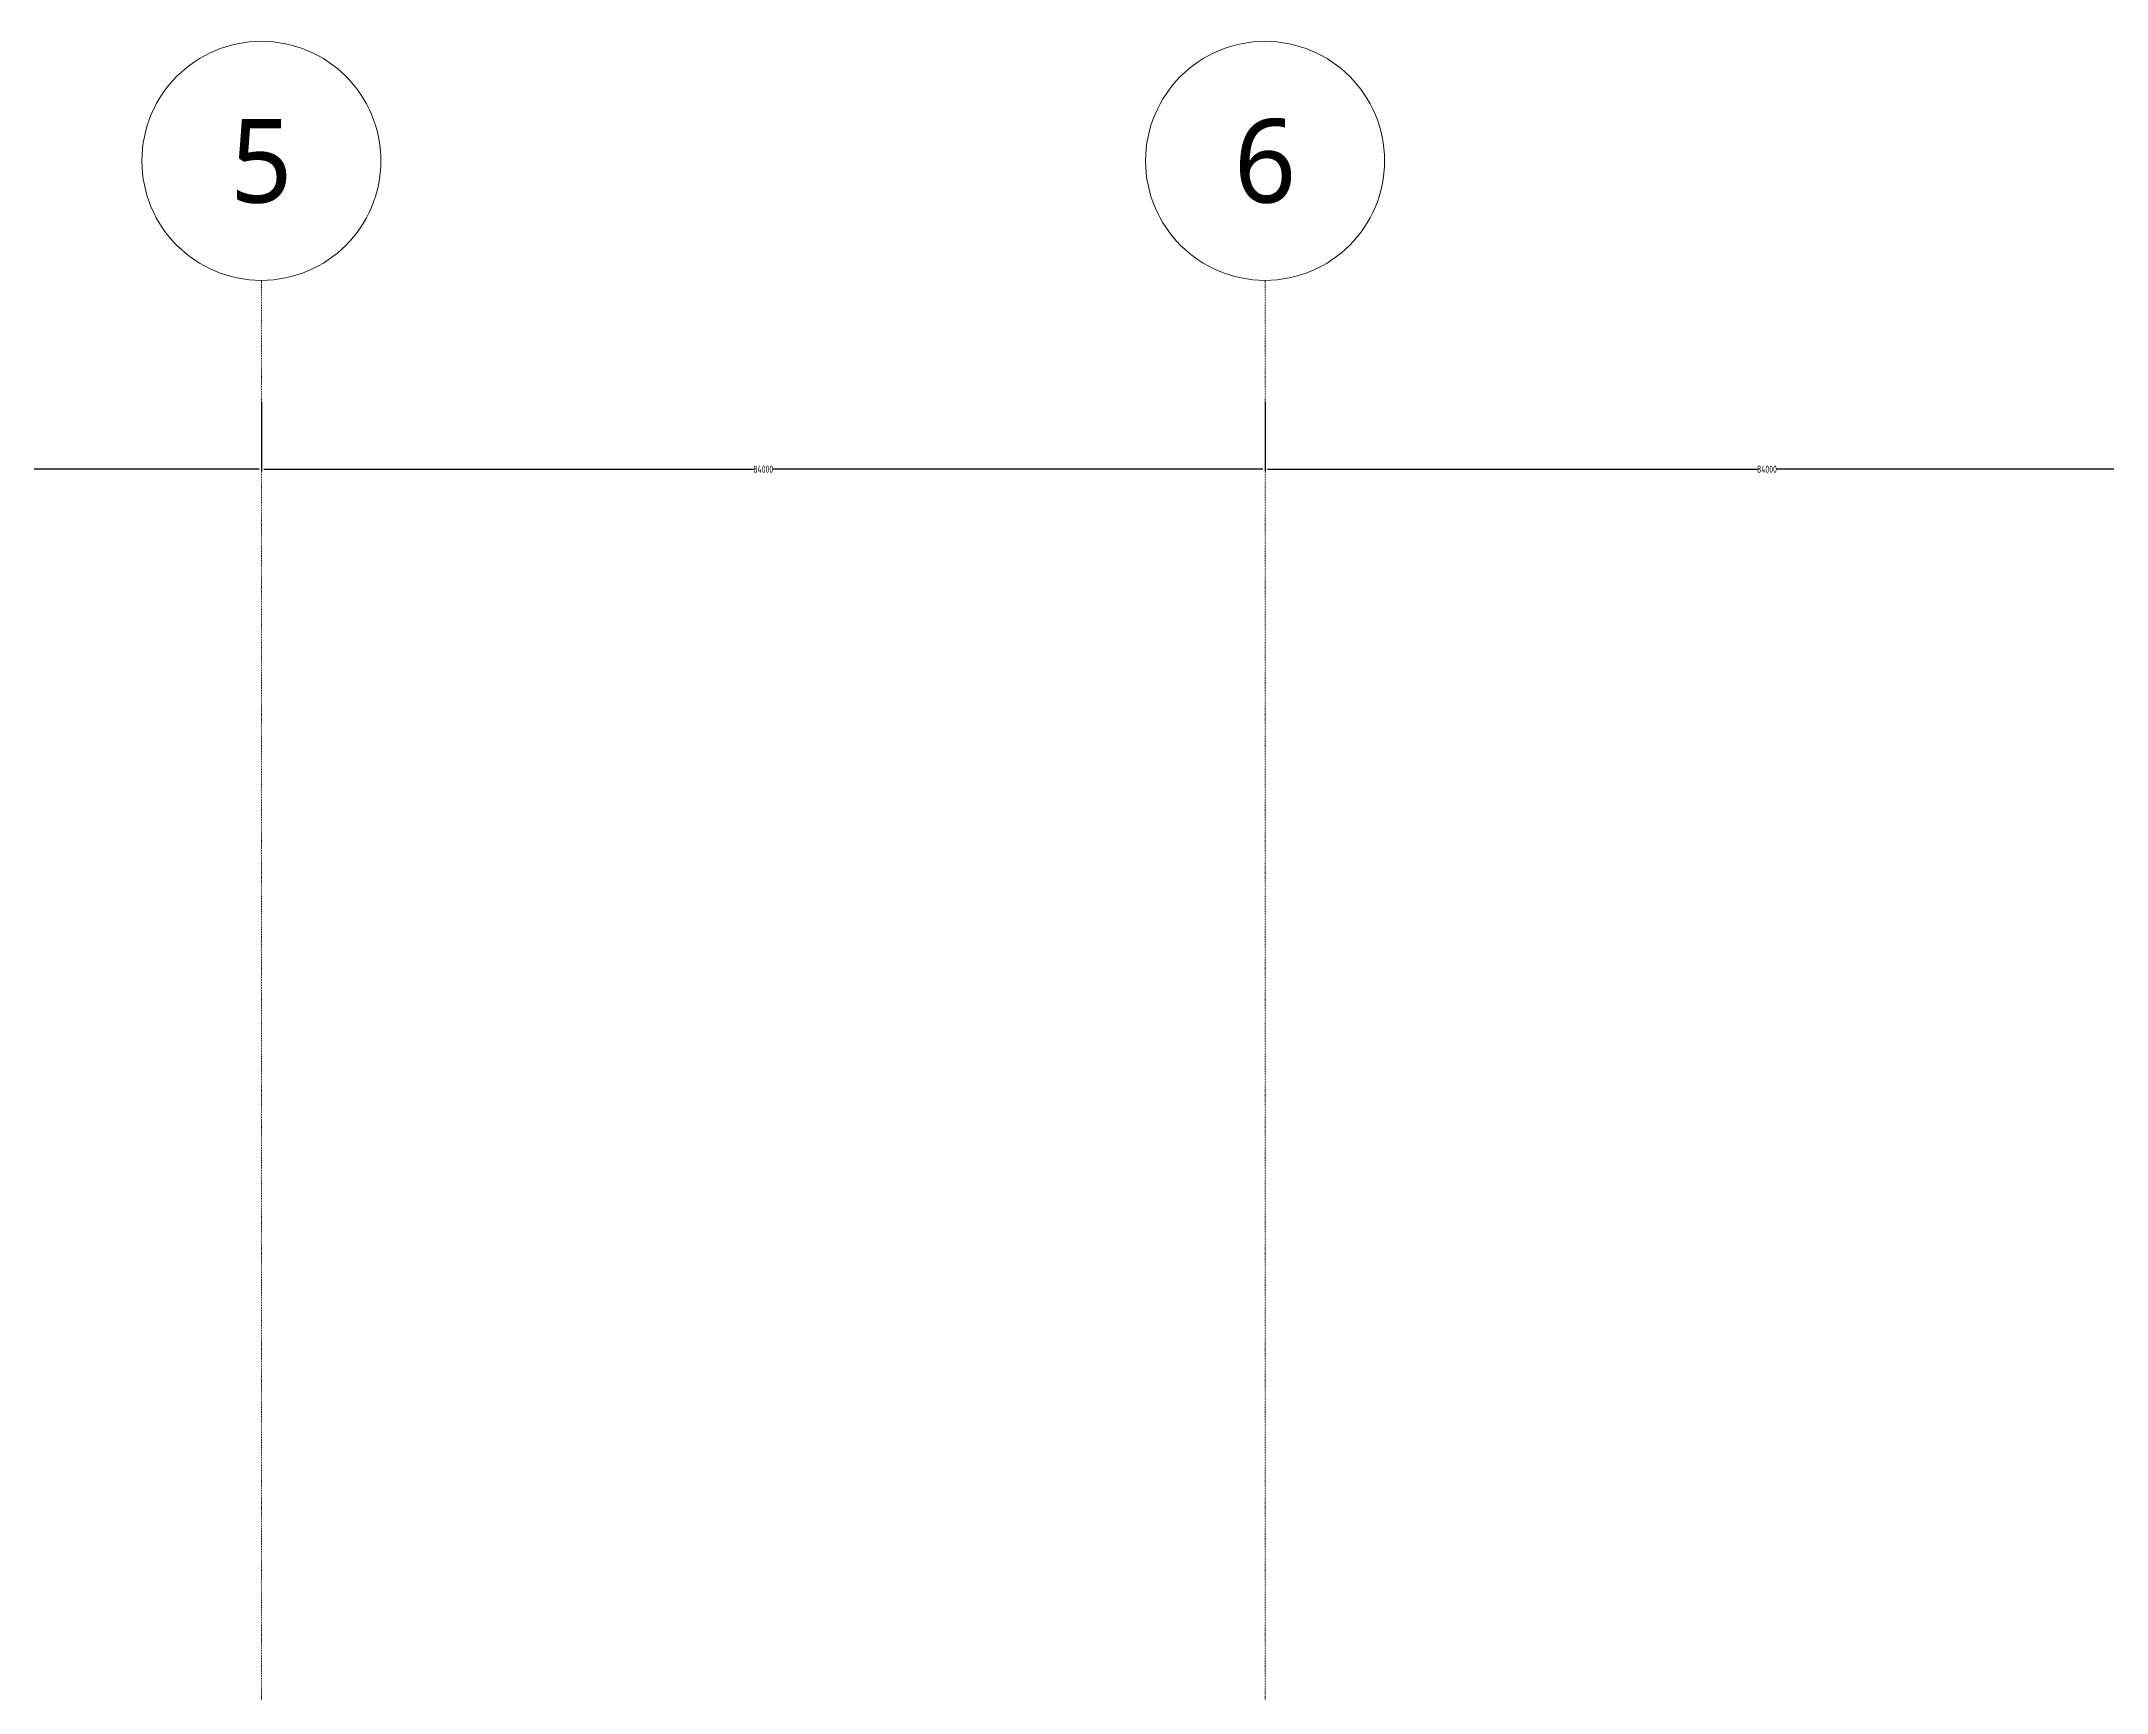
# Model space of a CAD drawing. Extents: x -212173 to 328152, y -560063 to 252500.
# Drawn here: x 29934 to 47219, y 117928 to 131745 of the extents above; entities that cross this region are included whole.
import ezdxf
from ezdxf.enums import TextEntityAlignment as Align

# ---------------------------------------------------------------- set-up
doc = ezdxf.new("R2010")
doc.units = 0
doc.header["$LTSCALE"] = 15
doc.linetypes.add('H12PL1$0$JJP_三點線', pattern=[0.9, 0.3, -0.15, 0, -0.15, 0, -0.15, 0, -0.15])
doc.layers.add('H12PL1$0$A-DIM', color=252, linetype='Continuous')
doc.layers.add('H12PL1$0$S-GRID', color=252, linetype='Continuous')
doc.styles.add('H12PL1$0$dim-txt', font='isocp.shx', dxfattribs={"width": 0.7, "bigfont": 'chineset.shx'})
doc.styles.add('H12PL1$0$Standard', font='', dxfattribs={"width": 0.8})
doc.styles.get('H12PL1$0$Standard').set_extended_font_data('Microsoft JhengHei')
doc.dimstyles.new('H12PL1$0$ARCH-dim-200MM', dxfattribs={"dimscale": 200, "dimtxt": 0.3, "dimasz": 0.1, "dimexe": 0.1, "dimexo": 0.1, "dimgap": 0.05, "dimtad": 1, "dimdec": 0, "dimlfac": 10, "dimrnd": 0.5, "dimdsep": 46, "dimtxsty": 'H12PL1$0$dim-txt', "dimblk": 'H12PL1$0$_Dot', "dimcen": 2, "dimclrd": 256, "dimclre": 256, "dimclrt": 256, "dimadec": 0, "dimazin": 0, "dimtfac": 1, "dimtix": 1, "dimtmove": 2, "dimatfit": 3, "dimldrblk": 'H12PL1$0$_OBLIQUE', "dimfxl": 1, "dimtvp": 1, "dimtolj": 1, "dimarcsym": 0})

# ---------------------------------------------------------------- blocks, each defined once
blk = doc.blocks.new('*D210')
at = {"layer": 'H12PL1$0$A-DIM', "linetype": 'Continuous', "lineweight": -2, "transparency": 16777216}
for p, q in [((26400, 128230), (26400, 127650)), ((34800, 128230), (34800, 127650)), ((26420, 127670), (30521, 127670)), ((34780, 127670), (30679, 127670))]:
    blk.add_line(p, q, dxfattribs=at)
at = {"layer": 'H12PL1$0$A-DIM', "linetype": 'Continuous', "lineweight": 0, "transparency": 16777216, "insert": (30600, 127670), "char_height": 60, "attachment_point": 5, "style": 'H12PL1$0$dim-txt'}
blk.add_mtext('\\A1;84000', dxfattribs=at)
blk = doc.blocks.new('H12PL1$0$_Dot')
blk = doc.blocks.new('H12PL1$0$_OBLIQUE')
at = {"color": 0, "linetype": 'ByBlock', "lineweight": -2}
blk.add_line((-0.5, -0.5), (0.5, 0.5), dxfattribs=at)
blk = doc.blocks.new('*D211')
at = {"layer": 'H12PL1$0$A-DIM', "linetype": 'Continuous', "lineweight": -2, "transparency": 16777216}
for p, q in [((34800, 128230), (34800, 127650)), ((43200, 128230), (43200, 127650)), ((34820, 127670), (38921, 127670)), ((43180, 127670), (39079, 127670))]:
    blk.add_line(p, q, dxfattribs=at)
at = {"layer": 'H12PL1$0$A-DIM', "linetype": 'Continuous', "lineweight": 0, "transparency": 16777216, "insert": (39000, 127670), "char_height": 60, "attachment_point": 5, "style": 'H12PL1$0$dim-txt'}
blk.add_mtext('\\A1;84000', dxfattribs=at)
blk = doc.blocks.new('*D212')
at = {"layer": 'H12PL1$0$A-DIM', "linetype": 'Continuous', "lineweight": -2, "transparency": 16777216}
for p, q in [((43200, 128230), (43200, 127650)), ((51600, 128230), (51600, 127650)), ((43220, 127670), (47321, 127670)), ((51580, 127670), (47479, 127670))]:
    blk.add_line(p, q, dxfattribs=at)
at = {"layer": 'H12PL1$0$A-DIM', "linetype": 'Continuous', "lineweight": 0, "transparency": 16777216, "insert": (47400, 127670), "char_height": 60, "attachment_point": 5, "style": 'H12PL1$0$dim-txt'}
blk.add_mtext('\\A1;84000', dxfattribs=at)
blk = doc.blocks.new('H12PL1')
at = {"layer": 'H12PL1$0$S-GRID', "linetype": 'H12PL1$0$JJP_三點線', "lineweight": 0}
for p, q in [((34800, 128250), (34800, 129250)), ((43200, 128250), (43200, 129250)), ((34800, 128250), (34800, -28000)), ((43200, 128250), (43200, -28000))]:
    blk.add_line(p, q, dxfattribs=at)
at = {"layer": 'H12PL1$0$S-GRID', "lineweight": 0}
for centre in [(34800, 130250), (43200, 130250)]:
    blk.add_circle(centre, 1000, dxfattribs=at)
at = {"layer": 'H12PL1$0$S-GRID', "linetype": 'H12PL1$0$JJP_三點線', "lineweight": 0}
for p in [(34800, 128250), (34800, 128250), (43200, 128250), (43200, 128250)]:
    blk.add_point(p, dxfattribs=at)
at = {"layer": 'H12PL1$0$S-GRID', "style": 'H12PL1$0$Standard'}
for s, p in [('5', (34800, 130600)), ('6', (43200, 130600))]:
    blk.add_text(s, height=700, dxfattribs=at).set_placement(p, align=Align.TOP_CENTER)
at = {"layer": 'H12PL1$0$A-DIM', "linetype": 'Continuous', "lineweight": 0}
for base, p1, p2, picture, middle in [((34800, 127670), (26400, 128250), (34800, 128250), '*D210', (30600, 127670)), ((43200, 127670), (34800, 128250), (43200, 128250), '*D211', (39000, 127670)), ((51600, 127670), (43200, 128250), (51600, 128250), '*D212', (47400, 127670))]:
    dim = blk.add_linear_dim(base=base, p1=p1, p2=p2, dimstyle='H12PL1$0$ARCH-dim-200MM', dxfattribs=at)
    dim.commit()
    dim.dimension.update_dxf_attribs({"geometry": picture, "text_midpoint": middle, "dimtype": 128})

msp = doc.modelspace()

# ---------------------------------------------------------------- block references
msp.add_blockref('H12PL1', (-3024, 495))

doc.saveas('drawing.dxf')
